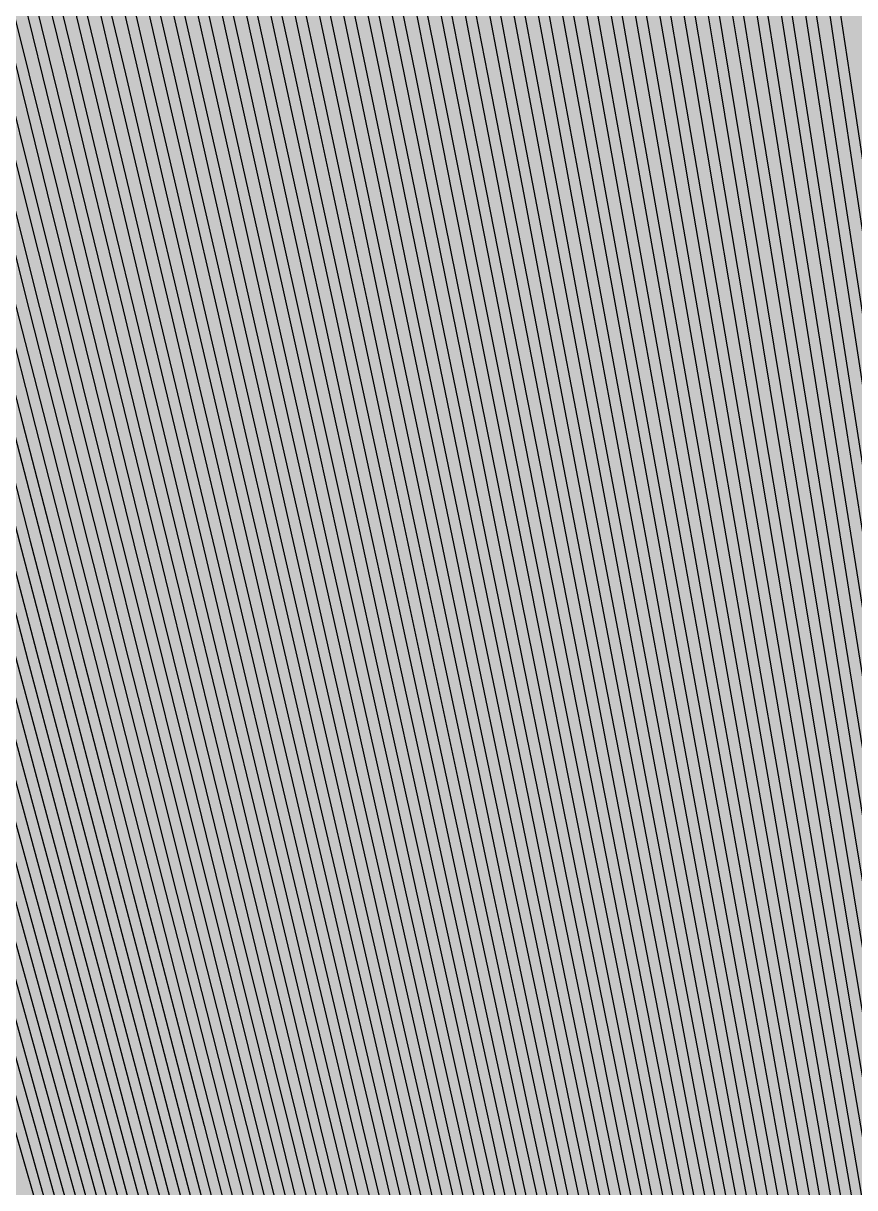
# Model space of a CAD drawing. Header units: metres. Extents: x -7231 to 10969, y -37556 to 1873.
# Drawn here: x 1462.2 to 1622.3, y -18678.7 to -18454.5 of the extents above; entities that cross this region are included whole.
import ezdxf

# ---------------------------------------------------------------- set-up
doc = ezdxf.new("R2010")
doc.units = ezdxf.units.M
for name, color, linetype in [('Metal1', 4, 'CONTINUOUS'), ('Metal2', 3, 'CONTINUOUS'), ('Polyimide', 7, 'CONTINUOUS')]:
    doc.layers.add(name, color=color, linetype=linetype)

msp = doc.modelspace()

# ---------------------------------------------------------------- hatches: boundary and pattern name
at = {"layer": 'Polyimide'}
msp.add_hatch(color=7, dxfattribs=at).paths.add_polyline_path([(4065.69, -468), (4066.67, -501.99), (4068.51, -535.99), (4071.41, -569.99), (4075.54, -603.99), (4081.04, -637.99), (4088.01, -671.99), (4096.52, -705.98), (4106.62, -739.98), (4118.33, -773.98), (4131.63, -807.98), (4146.49, -841.98), (4162.87, -875.98), (4180.68, -909.97), (4199.83, -943.97), (4220.22, -977.97), (4241.73, -1011.97), (4264.21, -1045.97), (4287.52, -1079.96), (4311.51, -1113.96), (4336.01, -1147.96), (4360.86, -1181.96), (4385.88, -1215.96), (4410.89, -1249.96), (4435.74, -1283.95), (4460.24, -1317.95), (4484.23, -1351.95), (4507.54, -1385.95), (4530.02, -1419.95), (4551.53, -1453.94), (4571.92, -1487.94), (4591.07, -1521.94), (4608.88, -1555.94), (4625.26, -1589.94), (4640.12, -1623.94), (4653.42, -1657.93), (4665.13, -1691.93), (4675.23, -1725.93), (4683.74, -1759.93), (4690.71, -1793.93), (4696.21, -1827.93), (4700.34, -1861.92), (4703.24, -1895.92), (4705.08, -1929.92), (4706.06, -1963.92), (4706.44, -1997.92), (4706.5, -2031.91), (4706.5, -4793.02), (4709.95, -4838.39), (4720.22, -4882.71), (4737.08, -4924.98), (4760.13, -4964.2), (4788.85, -4999.49), (4822.58, -5030.03), (4860.53, -5055.12), (4901.85, -5074.18), (4901.85, -5074.18), (4970.68, -5105.23), (5034.7, -5145.26), (5092.76, -5193.54), (5143.8, -5249.19), (5186.89, -5311.2), (5221.24, -5378.44), (5246.23, -5449.69), (5261.41, -5523.66), (5266.5, -5599), (5261.41, -5674.34), (5246.23, -5748.31), (5221.24, -5819.56), (5186.89, -5886.8), (5143.8, -5948.81), (5092.76, -6004.46), (5034.7, -6052.74), (4970.68, -6092.77), (4901.85, -6123.82), (4860.53, -6142.88), (4822.58, -6167.97), (4788.85, -6198.51), (4760.13, -6233.8), (4737.08, -6273.02), (4720.22, -6315.29), (4709.95, -6359.61), (4706.5, -6404.98), (4706.5, -9221.52), (4709.95, -9266.88), (4720.22, -9311.21), (4737.08, -9353.47), (4760.13, -9392.7), (4788.85, -9427.98), (4822.58, -9458.52), (4860.53, -9483.61), (4901.85, -9502.67), (4970.68, -9533.72), (5034.7, -9573.75), (5092.76, -9622.03), (5143.8, -9677.68), (5186.89, -9739.69), (5221.24, -9806.94), (5246.23, -9878.19), (5261.41, -9952.16), (5266.5, -10027.49), (5261.41, -10102.83), (5246.23, -10176.8), (5221.24, -10248.05), (5186.89, -10315.3), (5143.8, -10377.31), (5092.76, -10432.96), (5034.7, -10481.24), (4970.68, -10521.27), (4901.85, -10552.32), (4860.53, -10571.38), (4822.58, -10596.46), (4788.85, -10627), (4760.13, -10662.29), (4737.08, -10701.52), (4720.22, -10743.78), (4709.95, -10788.1), (4706.5, -10833.47), (4706.5, -13650.01), (4709.95, -13695.38), (4720.22, -13739.7), (4737.08, -13781.96), (4760.13, -13821.19), (4788.85, -13856.48), (4822.58, -13887.02), (4860.53, -13912.11), (4901.85, -13931.17), (4970.68, -13962.22), (5034.7, -14002.25), (5092.76, -14050.53), (5143.8, -14106.18), (5186.89, -14168.19), (5221.24, -14235.43), (5246.23, -14306.68), (5261.41, -14380.65), (5266.5, -14455.99), (5261.41, -14531.33), (5246.23, -14605.29), (5221.24, -14676.55), (5186.89, -14743.79), (5143.8, -14805.8), (5092.76, -14861.45), (5034.7, -14909.73), (4970.68, -14949.76), (4901.85, -14980.81), (4860.53, -14999.87), (4822.58, -15024.96), (4788.85, -15055.5), (4760.13, -15090.79), (4737.08, -15130.01), (4720.22, -15172.27), (4709.95, -15216.6), (4706.5, -15261.97), (4706.5, -15455.99), (4720.95, -15750.04), (4764.14, -16041.26), (4835.68, -16326.84), (4934.86, -16604.04), (5060.74, -16870.18), (5212.09, -17122.7), (5387.47, -17359.17), (5585.18, -17577.31), (5803.32, -17775.02), (6039.79, -17950.4), (6292.31, -18101.75), (6558.45, -18227.63), (6835.65, -18326.81), (7121.23, -18398.34), (7412.45, -18441.54), (7706.5, -18455.99), (9969.01, -18455.99), (10047.42, -18459.84), (10125.08, -18471.36), (10201.23, -18490.44), (10275.15, -18516.89), (10346.12, -18550.45), (10413.46, -18590.81), (10476.52, -18637.58), (10534.69, -18690.3), (10587.41, -18748.47), (10634.18, -18811.53), (10674.54, -18878.87), (10708.11, -18949.84), (10734.56, -19023.76), (10753.63, -19099.92), (10765.15, -19177.58), (10769.01, -19255.99), (10769.01, -20895.8), (10730.24, -20951.41), (10694.6, -21009.08), (10662.21, -21068.63), (10633.17, -21129.89), (10607.55, -21192.66), (10585.45, -21256.74), (10566.93, -21321.96), (10552.05, -21388.09), (10540.84, -21454.95), (10533.35, -21522.33), (10529.6, -21590.02), (10529.6, -21657.81), (10533.35, -21725.5), (10540.84, -21792.87), (10552.05, -21859.73), (10566.93, -21925.87), (10585.45, -21991.08), (10607.55, -22055.17), (10633.17, -22117.94), (10662.21, -22179.19), (10694.6, -22238.74), (10730.24, -22296.41), (10769.01, -22352.03), (10769.01, -32454.24), (10728.74, -32510.49), (10691.72, -32568.92), (10658.05, -32629.35), (10627.85, -32691.58), (10601.2, -32755.42), (10578.21, -32820.67), (10558.93, -32887.1), (10543.44, -32954.52), (10531.77, -33022.71), (10523.97, -33091.44), (10520.07, -33160.51), (10520.07, -33229.69), (10523.97, -33298.75), (10531.77, -33367.49), (10543.44, -33435.67), (10558.93, -33503.09), (10578.21, -33569.53), (10601.2, -33634.77), (10627.85, -33698.61), (10658.05, -33760.85), (10691.72, -33821.28), (10728.74, -33879.71), (10769.01, -33935.96), (10769.01, -36556), (10765.15, -36634.41), (10753.63, -36712.07), (10734.56, -36788.23), (10708.11, -36862.15), (10674.54, -36933.12), (10634.18, -37000.46), (10587.41, -37063.51), (10534.69, -37121.69), (10476.52, -37174.41), (10413.46, -37221.18), (10346.12, -37261.54), (10275.15, -37295.1), (10201.23, -37321.55), (10125.08, -37340.63), (10047.42, -37352.15), (9969.01, -37356), (-6231.01, -37356), (-6309.42, -37352.15), (-6387.08, -37340.63), (-6463.23, -37321.55), (-6537.15, -37295.1), (-6608.12, -37261.54), (-6675.46, -37221.18), (-6738.52, -37174.41), (-6796.69, -37121.69), (-6849.41, -37063.51), (-6896.18, -37000.46), (-6936.54, -36933.12), (-6970.11, -36862.15), (-6996.56, -36788.23), (-7015.63, -36712.07), (-7027.15, -36634.41), (-7031.01, -36556), (-7031.01, -33936), (-6990.74, -33879.75), (-6953.7, -33821.31), (-6920.03, -33760.88), (-6889.82, -33698.64), (-6863.18, -33634.8), (-6840.18, -33569.55), (-6820.9, -33503.11), (-6805.4, -33435.69), (-6793.74, -33367.49), (-6785.94, -33298.75), (-6782.03, -33229.68), (-6782.03, -33160.5), (-6785.94, -33091.43), (-6793.74, -33022.69), (-6805.4, -32954.5), (-6820.9, -32887.07), (-6840.18, -32820.63), (-6863.18, -32755.39), (-6889.82, -32691.54), (-6920.03, -32629.3), (-6953.7, -32568.87), (-6990.74, -32510.43), (-7031.01, -32454.18), (-7031.01, -22364.83), (-6990.74, -22308.58), (-6953.7, -22250.14), (-6920.03, -22189.71), (-6889.82, -22127.47), (-6863.18, -22063.62), (-6840.18, -21998.38), (-6820.9, -21931.94), (-6805.4, -21864.51), (-6793.74, -21796.32), (-6785.94, -21727.58), (-6782.03, -21658.51), (-6782.03, -21589.33), (-6785.94, -21520.26), (-6793.74, -21451.52), (-6805.4, -21383.32), (-6820.9, -21315.9), (-6840.18, -21249.46), (-6863.18, -21184.21), (-6889.82, -21120.37), (-6920.03, -21058.13), (-6953.7, -20997.7), (-6990.74, -20939.26), (-7031.01, -20883.01), (-7031.01, -19255.99), (-7027.15, -19177.58), (-7015.63, -19099.92), (-6996.56, -19023.76), (-6970.11, -18949.84), (-6936.54, -18878.87), (-6896.18, -18811.53), (-6849.41, -18748.47), (-6796.69, -18690.3), (-6738.52, -18637.58), (-6675.46, -18590.81), (-6608.12, -18550.45), (-6537.15, -18516.89), (-6463.23, -18490.44), (-6387.08, -18471.36), (-6309.42, -18459.84), (-6231.01, -18455.99), (-3968.5, -18455.99), (-3674.45, -18441.54), (-3383.23, -18398.34), (-3097.65, -18326.81), (-2820.45, -18227.63), (-2554.31, -18101.75), (-2301.79, -17950.4), (-2065.32, -17775.02), (-1847.18, -17577.31), (-1649.47, -17359.17), (-1474.09, -17122.7), (-1322.74, -16870.18), (-1196.86, -16604.04), (-1097.68, -16326.84), (-1026.14, -16041.26), (-982.95, -15750.04), (-968.5, -15455.99), (-968.5, -15261.97), (-971.95, -15216.6), (-982.22, -15172.27), (-999.08, -15130.01), (-1022.13, -15090.79), (-1050.85, -15055.5), (-1084.58, -15024.96), (-1122.53, -14999.87), (-1163.85, -14980.81), (-1232.68, -14949.76), (-1296.7, -14909.73), (-1354.76, -14861.45), (-1405.8, -14805.8), (-1448.89, -14743.79), (-1483.24, -14676.55), (-1508.23, -14605.29), (-1523.41, -14531.33), (-1528.5, -14455.99), (-1523.41, -14380.65), (-1508.23, -14306.68), (-1483.24, -14235.43), (-1448.89, -14168.19), (-1405.8, -14106.18), (-1354.76, -14050.53), (-1296.7, -14002.25), (-1232.68, -13962.22), (-1163.85, -13931.17), (-1122.53, -13912.11), (-1084.58, -13887.02), (-1050.85, -13856.48), (-1022.13, -13821.19), (-999.08, -13781.96), (-982.22, -13739.7), (-971.95, -13695.38), (-968.5, -13650.01), (-968.5, -12309.64), (-971.95, -12264.27), (-982.22, -12219.94), (-999.08, -12177.68), (-1022.13, -12138.46), (-1050.85, -12103.17), (-1084.58, -12072.63), (-1122.53, -12047.54), (-1163.85, -12028.48), (-1232.68, -11997.43), (-1296.7, -11957.4), (-1354.76, -11909.12), (-1405.8, -11853.47), (-1448.89, -11791.46), (-1483.24, -11724.22), (-1508.23, -11652.96), (-1523.41, -11579), (-1528.5, -11503.66), (-1523.41, -11428.32), (-1508.23, -11354.35), (-1483.24, -11283.1), (-1448.89, -11215.86), (-1405.8, -11153.85), (-1354.76, -11098.2), (-1296.7, -11049.92), (-1232.68, -11009.89), (-1163.85, -10978.84), (-1122.53, -10959.78), (-1084.58, -10934.69), (-1050.85, -10904.15), (-1022.13, -10868.86), (-999.08, -10829.63), (-982.22, -10787.37), (-971.95, -10743.05), (-968.5, -10697.68), (-968.5, -9357.31), (-971.95, -9311.94), (-982.22, -9267.62), (-999.08, -9225.35), (-1022.13, -9186.13), (-1050.85, -9150.84), (-1084.58, -9120.3), (-1122.53, -9095.21), (-1163.85, -9076.15), (-1163.85, -9076.15), (-1232.68, -9045.1), (-1296.7, -9005.07), (-1354.76, -8956.79), (-1405.8, -8901.14), (-1448.89, -8839.13), (-1483.24, -8771.89), (-1508.23, -8700.64), (-1523.41, -8626.67), (-1528.5, -8551.33), (-1523.41, -8475.99), (-1508.23, -8402.02), (-1483.24, -8330.77), (-1448.89, -8263.53), (-1405.8, -8201.52), (-1354.76, -8145.87), (-1296.7, -8097.59), (-1232.68, -8057.56), (-1163.85, -8026.51), (-1163.85, -8026.51), (-1122.53, -8007.45), (-1084.58, -7982.36), (-1050.85, -7951.82), (-1022.13, -7916.53), (-999.08, -7877.31), (-982.22, -7835.04), (-971.95, -7790.72), (-968.5, -7745.35), (-968.5, -6404.98), (-971.95, -6359.61), (-982.22, -6315.29), (-999.08, -6273.02), (-1022.13, -6233.8), (-1050.85, -6198.51), (-1084.58, -6167.97), (-1122.53, -6142.88), (-1163.85, -6123.82), (-1163.85, -6123.82), (-1232.68, -6092.77), (-1296.7, -6052.74), (-1354.76, -6004.46), (-1405.8, -5948.81), (-1448.89, -5886.8), (-1483.24, -5819.56), (-1508.23, -5748.31), (-1523.41, -5674.34), (-1528.5, -5599), (-1523.41, -5523.66), (-1508.23, -5449.69), (-1483.24, -5378.44), (-1448.89, -5311.2), (-1405.8, -5249.19), (-1354.76, -5193.54), (-1296.7, -5145.26), (-1232.68, -5105.23), (-1163.85, -5074.18), (-1163.85, -5074.18), (-1122.53, -5055.12), (-1084.58, -5030.03), (-1050.85, -4999.49), (-1022.13, -4964.2), (-999.08, -4924.98), (-982.22, -4882.71), (-971.95, -4838.39), (-968.5, -4793.02), (-968.5, -2031.91), (-968.44, -1997.92), (-968.06, -1963.92), (-967.05, -1929.92), (-965.18, -1895.92), (-962.22, -1861.92), (-958.01, -1827.93), (-952.41, -1793.93), (-945.31, -1759.93), (-936.64, -1725.93), (-926.35, -1691.93), (-914.43, -1657.93), (-900.88, -1623.94), (-885.74, -1589.94), (-869.05, -1555.94), (-850.91, -1521.94), (-831.4, -1487.94), (-810.63, -1453.94), (-788.72, -1419.95), (-765.82, -1385.95), (-742.07, -1351.95), (-717.63, -1317.95), (-692.67, -1283.95), (-667.36, -1249.96), (-641.88, -1215.96), (-616.39, -1181.96), (-591.08, -1147.96), (-566.12, -1113.96), (-541.68, -1079.96), (-517.93, -1045.97), (-495.03, -1011.97), (-473.12, -977.97), (-452.35, -943.97), (-432.84, -909.97), (-414.7, -875.98), (-398.01, -841.98), (-382.87, -807.98), (-369.32, -773.98), (-357.4, -739.98), (-347.11, -705.98), (-338.44, -671.99), (-331.34, -637.99), (-325.74, -603.99), (-321.53, -569.99), (-318.57, -535.99), (-316.7, -501.99), (-315.69, -468), (-315.31, -434), (-315.25, -400), (-315.25, 401), (-315.25, 451), (-315.25, 1644), (-270.25, 1644), (-270.03, 1637.13), (-269.35, 1630.29), (-268.23, 1623.52), (-266.67, 1616.82), (-264.68, 1610.25), (-262.26, 1603.82), (-259.42, 1597.56), (-256.18, 1591.5), (-252.55, 1585.67), (-248.55, 1580.08), (-244.19, 1574.77), (-239.5, 1569.75), (-234.48, 1565.06), (-229.17, 1560.7), (-223.58, 1556.7), (-217.75, 1553.07), (-211.69, 1549.83), (-205.43, 1546.99), (-199, 1544.57), (-192.43, 1542.58), (-185.73, 1541.02), (-178.96, 1539.9), (-172.12, 1539.22), (-165.25, 1539), (-158.38, 1539.22), (-151.54, 1539.9), (-144.77, 1541.02), (-138.07, 1542.58), (-131.5, 1544.57), (-125.07, 1546.99), (-118.81, 1549.83), (-112.75, 1553.07), (-106.92, 1556.7), (-101.33, 1560.7), (-96.02, 1565.06), (-91, 1569.75), (-86.31, 1574.77), (-81.95, 1580.08), (-77.95, 1585.67), (-74.32, 1591.5), (-71.08, 1597.56), (-68.24, 1603.82), (-65.82, 1610.25), (-63.83, 1616.82), (-62.27, 1623.52), (-61.15, 1630.29), (-60.47, 1637.13), (-60.25, 1644), (1853, 1644), (1853, 1573), (3815.25, 1573), (3815.46, 1579.54), (3816.11, 1586.05), (3817.17, 1592.51), (3818.66, 1598.88), (3820.56, 1605.14), (3822.86, 1611.27), (3825.56, 1617.23), (3828.65, 1623), (3832.1, 1628.56), (3835.91, 1633.88), (3840.07, 1638.93), (3844.54, 1643.71), (3849.32, 1648.18), (3854.37, 1652.34), (3859.69, 1656.15), (3865.25, 1659.6), (3871.02, 1662.69), (3876.98, 1665.39), (3883.11, 1667.69), (3889.37, 1669.59), (3895.74, 1671.08), (3902.2, 1672.14), (3908.71, 1672.79), (3915.25, 1673), (3921.79, 1672.79), (3928.3, 1672.14), (3934.76, 1671.08), (3941.13, 1669.59), (3947.39, 1667.69), (3953.52, 1665.39), (3959.48, 1662.69), (3965.25, 1659.6), (3970.81, 1656.15), (3976.13, 1652.34), (3981.18, 1648.18), (3985.96, 1643.71), (3990.43, 1638.93), (3994.59, 1633.88), (3998.4, 1628.56), (4001.85, 1623), (4004.94, 1617.23), (4007.64, 1611.27), (4009.94, 1605.14), (4011.84, 1598.88), (4013.33, 1592.51), (4014.39, 1586.05), (4015.04, 1579.54), (4015.25, 1573), (4065.25, 1573), (4065.25, 451), (4065.25, 401), (4065.25, -400), (4065.31, -434), (4065.69, -468)])

# ---------------------------------------------------------------- linework, layer by layer
at = {"layer": 'Metal1'}
for points in [[(1401.16, -18441.67), (1407.48, -18464.17), (1413.81, -18486.67), (1420.13, -18509.17), (1426.45, -18531.67), (1432.78, -18554.17), (1439.1, -18576.67), (1445.43, -18599.17), (1451.75, -18621.67), (1458.08, -18644.17), (1464.4, -18666.68), (1468.3, -18680.55), (1471.26, -18698.34), (1471.51, -18702.91), (1471.75, -18711.92), (1472.01, -18720.95), (1472.75, -19211.94), (1472.75, -33063.72)], [(1410.58, -18441.67), (1416.78, -18464.17), (1422.98, -18486.68), (1429.17, -18509.18), (1435.37, -18531.68), (1441.57, -18554.18), (1447.77, -18576.68), (1453.96, -18599.18), (1460.16, -18621.68), (1466.36, -18644.18), (1472.56, -18666.68), (1476.38, -18680.54), (1479.27, -18698.34), (1479.52, -18702.91), (1479.76, -18711.92), (1480.01, -18720.95), (1480.75, -19211.94), (1480.75, -33071.72)], [(1420, -18441.68), (1426.08, -18464.18), (1432.15, -18486.68), (1438.22, -18509.18), (1444.29, -18531.68), (1450.36, -18554.18), (1456.43, -18576.68), (1462.5, -18599.18), (1468.57, -18621.68), (1474.64, -18644.18), (1480.71, -18666.69), (1484.45, -18680.54), (1487.29, -18698.34), (1487.53, -18702.91), (1487.76, -18711.92), (1488.01, -18720.95), (1488.75, -19211.94), (1488.75, -33079.72)], [(1429.43, -18441.68), (1435.37, -18464.18), (1441.32, -18486.69), (1447.26, -18509.19), (1453.2, -18531.69), (1459.15, -18554.19), (1465.09, -18576.69), (1471.03, -18599.19), (1476.98, -18621.69), (1482.92, -18644.19), (1488.86, -18666.69), (1492.52, -18680.53), (1495.3, -18698.34), (1495.54, -18702.91), (1495.77, -18711.92), (1496.01, -18720.95), (1496.75, -19211.94), (1496.75, -33087.72)], [(1438.85, -18441.69), (1444.67, -18464.19), (1450.49, -18486.69), (1456.3, -18509.19), (1462.12, -18531.69), (1467.94, -18554.19), (1473.75, -18576.69), (1479.57, -18599.19), (1485.38, -18621.69), (1491.2, -18644.2), (1497.02, -18666.7), (1500.59, -18680.52), (1503.32, -18698.35), (1503.55, -18702.91), (1503.77, -18711.92), (1504.01, -18720.95), (1504.75, -19211.94), (1504.75, -33095.72)], [(1448.28, -18441.69), (1453.97, -18464.19), (1459.66, -18486.7), (1465.35, -18509.2), (1471.04, -18531.7), (1476.72, -18554.2), (1482.41, -18576.7), (1488.1, -18599.2), (1493.79, -18621.7), (1499.48, -18644.2), (1505.17, -18666.7), (1508.66, -18680.51), (1511.33, -18698.35), (1511.56, -18702.91), (1511.78, -18711.92), (1512.01, -18720.95), (1512.75, -19211.94), (1512.75, -33103.72)], [(1457.7, -18441.7), (1463.27, -18464.2), (1468.83, -18486.7), (1474.39, -18509.2), (1479.95, -18531.7), (1485.51, -18554.2), (1491.08, -18576.7), (1496.64, -18599.2), (1502.2, -18621.7), (1507.76, -18644.21), (1513.32, -18666.71), (1516.73, -18680.51), (1519.35, -18698.35), (1519.57, -18702.91), (1519.78, -18711.92), (1520.01, -18720.95), (1520.75, -19211.94), (1520.75, -33111.72)], [(1467.13, -18441.7), (1472.56, -18464.21), (1478, -18486.71), (1483.43, -18509.21), (1488.87, -18531.71), (1494.3, -18554.21), (1499.74, -18576.71), (1505.17, -18599.21), (1510.61, -18621.71), (1516.04, -18644.21), (1521.48, -18666.71), (1524.81, -18680.5), (1527.36, -18698.35), (1527.58, -18702.91), (1527.79, -18711.92), (1528.01, -18720.95), (1528.75, -19211.95), (1528.75, -33119.72)], [(1476.55, -18441.71), (1481.86, -18464.21), (1487.17, -18486.71), (1492.48, -18509.21), (1497.78, -18531.71), (1503.09, -18554.21), (1508.4, -18576.71), (1513.71, -18599.21), (1519.01, -18621.72), (1524.32, -18644.22), (1529.63, -18666.72), (1532.88, -18680.49), (1535.38, -18698.35), (1535.59, -18702.91), (1535.79, -18711.92), (1536.01, -18720.95), (1536.75, -19211.95), (1536.75, -33127.72)], [(1485.98, -18441.71), (1491.16, -18464.22), (1496.34, -18486.72), (1501.52, -18509.22), (1506.7, -18531.72), (1511.88, -18554.22), (1517.06, -18576.72), (1522.24, -18599.22), (1527.42, -18621.72), (1532.6, -18644.22), (1537.78, -18666.72), (1540.95, -18680.49), (1543.39, -18698.36), (1543.6, -18702.91), (1543.8, -18711.92), (1544.01, -18720.95), (1544.75, -19211.95), (1544.75, -33135.72)], [(1495.4, -18441.72), (1500.45, -18464.22), (1505.51, -18486.72), (1510.56, -18509.22), (1515.62, -18531.72), (1520.67, -18554.22), (1525.72, -18576.72), (1530.78, -18599.22), (1535.83, -18621.73), (1540.88, -18644.23), (1545.94, -18666.73), (1549.03, -18680.48), (1551.41, -18698.36), (1551.61, -18702.91), (1551.8, -18711.93), (1552.01, -18720.95), (1552.75, -19211.95), (1552.75, -33143.72)], [(1504.83, -18441.73), (1509.75, -18464.23), (1514.68, -18486.73), (1519.6, -18509.23), (1524.53, -18531.73), (1529.46, -18554.23), (1534.38, -18576.73), (1539.31, -18599.23), (1544.24, -18621.73), (1549.16, -18644.23), (1554.09, -18666.73), (1557.1, -18680.48), (1559.42, -18698.36), (1559.62, -18702.92), (1559.81, -18711.93), (1560.01, -18720.95), (1560.75, -19211.95), (1560.75, -33151.72)], [(1514.25, -18441.73), (1519.05, -18464.23), (1523.85, -18486.73), (1528.65, -18509.23), (1533.45, -18531.73), (1538.25, -18554.23), (1543.05, -18576.73), (1547.84, -18599.24), (1552.64, -18621.74), (1557.44, -18644.24), (1562.24, -18666.74), (1565.17, -18680.47), (1567.44, -18698.36), (1567.62, -18702.92), (1567.81, -18711.93), (1568.01, -18720.95), (1568.75, -19211.95), (1568.75, -33159.72)], [(1523.67, -18441.74), (1528.35, -18464.24), (1533.02, -18486.74), (1537.69, -18509.24), (1542.36, -18531.74), (1547.03, -18554.24), (1551.71, -18576.74), (1556.38, -18599.24), (1561.05, -18621.74), (1565.72, -18644.24), (1570.4, -18666.74), (1573.24, -18680.46), (1575.45, -18698.37), (1575.63, -18702.92), (1575.82, -18711.93), (1576.01, -18720.94), (1576.75, -19211.95), (1576.75, -33167.72)], [(1533.1, -18441.74), (1537.64, -18464.24), (1542.19, -18486.74), (1546.73, -18509.24), (1551.28, -18531.74), (1555.82, -18554.24), (1560.37, -18576.75), (1564.91, -18599.25), (1569.46, -18621.75), (1574, -18644.25), (1578.55, -18666.75), (1581.32, -18680.46), (1583.47, -18698.37), (1583.64, -18702.92), (1583.82, -18711.93), (1584.01, -18720.94), (1584.75, -19211.95), (1584.75, -33175.72)], [(1542.52, -18441.75), (1546.94, -18464.25), (1551.36, -18486.75), (1555.78, -18509.25), (1560.19, -18531.75), (1564.61, -18554.25), (1569.03, -18576.75), (1573.45, -18599.25), (1577.87, -18621.75), (1582.28, -18644.25), (1586.7, -18666.75), (1589.39, -18680.45), (1591.48, -18698.37), (1591.65, -18702.92), (1591.83, -18711.93), (1592.01, -18720.94), (1592.75, -19211.95), (1592.75, -33183.72)], [(1551.95, -18441.75), (1556.24, -18464.25), (1560.53, -18486.75), (1564.82, -18509.25), (1569.11, -18531.75), (1573.4, -18554.26), (1577.69, -18576.76), (1581.98, -18599.26), (1586.27, -18621.76), (1590.56, -18644.26), (1594.85, -18666.76), (1597.47, -18680.45), (1599.5, -18698.37), (1599.66, -18702.92), (1599.83, -18711.93), (1600.01, -18720.94), (1600.75, -19211.95), (1600.75, -33191.72)], [(1561.37, -18441.76), (1565.54, -18464.26), (1569.7, -18486.76), (1573.86, -18509.26), (1578.03, -18531.76), (1582.19, -18554.26), (1586.35, -18576.76), (1590.52, -18599.26), (1594.68, -18621.76), (1598.84, -18644.26), (1603.01, -18666.76), (1605.54, -18680.45), (1607.51, -18698.37), (1607.67, -18702.92), (1607.84, -18711.93), (1608.01, -18720.94), (1608.75, -19211.95), (1608.75, -33199.72)], [(1570.8, -18441.76), (1574.83, -18464.26), (1578.87, -18486.76), (1582.91, -18509.26), (1586.94, -18531.77), (1590.98, -18554.27), (1595.01, -18576.77), (1599.05, -18599.27), (1603.09, -18621.77), (1607.12, -18644.27), (1611.16, -18666.77), (1613.61, -18680.44), (1615.53, -18698.38), (1615.68, -18702.92), (1615.84, -18711.93), (1616.01, -18720.94), (1616.75, -19211.95), (1616.75, -35951.72)], [(1580.22, -18441.77), (1584.13, -18464.27), (1588.04, -18486.77), (1591.95, -18509.27), (1595.86, -18531.77), (1599.77, -18554.27), (1603.68, -18576.77), (1607.59, -18599.27), (1611.49, -18621.77), (1615.4, -18644.27), (1619.31, -18666.77), (1621.69, -18680.44), (1623.54, -18698.38), (1623.69, -18702.92), (1623.85, -18711.93), (1624.01, -18720.94), (1624.75, -19211.95), (1624.75, -35959.72)], [(1589.64, -18441.77), (1593.43, -18464.27), (1597.21, -18486.77), (1600.99, -18509.28), (1604.77, -18531.78), (1608.56, -18554.28), (1612.34, -18576.78), (1616.12, -18599.28), (1619.9, -18621.78), (1623.68, -18644.28), (1627.47, -18666.78), (1629.76, -18680.43), (1631.56, -18698.38), (1631.7, -18702.92), (1631.85, -18711.93), (1632.01, -18720.94), (1632.75, -19211.95), (1632.75, -35967.72)], [(1599.07, -18441.78), (1602.72, -18464.28), (1606.38, -18486.78), (1610.03, -18509.28), (1613.69, -18531.78), (1617.34, -18554.28), (1621, -18576.78), (1624.65, -18599.28), (1628.31, -18621.78), (1631.96, -18644.28), (1635.62, -18666.79), (1637.84, -18680.43), (1639.57, -18698.38), (1639.71, -18702.92), (1639.86, -18711.93), (1640.01, -18720.94), (1640.75, -19211.95), (1640.75, -35975.72)], [(1608.49, -18441.78), (1612.02, -18464.28), (1615.55, -18486.79), (1619.08, -18509.29), (1622.6, -18531.79), (1626.13, -18554.29), (1629.66, -18576.79), (1633.19, -18599.29), (1636.72, -18621.79), (1640.24, -18644.29), (1643.77, -18666.79), (1645.91, -18680.43), (1647.59, -18698.39), (1647.72, -18702.92), (1647.86, -18711.93), (1648.01, -18720.94), (1648.75, -19211.95), (1648.75, -35983.72)], [(1617.92, -18441.79), (1621.32, -18464.29), (1624.72, -18486.79), (1628.12, -18509.29), (1631.52, -18531.79), (1634.92, -18554.29), (1638.32, -18576.79), (1641.72, -18599.29), (1645.12, -18621.8), (1648.52, -18644.3), (1651.92, -18666.8), (1653.98, -18680.42), (1655.6, -18698.39), (1655.73, -18702.92), (1655.87, -18711.93), (1656.01, -18720.94), (1656.75, -19211.95), (1656.75, -35991.72)], [(1469.25, -33062.27), (1469.25, -19211.94), (1469.99, -18720.98), (1469.75, -18711.97), (1469.51, -18702.99), (1469.26, -18698.56), (1466.35, -18680.99), (1462.48, -18667.22), (1456.15, -18644.72), (1449.83, -18622.22), (1443.5, -18599.71), (1437.18, -18577.21), (1430.85, -18554.71), (1424.53, -18532.21), (1418.2, -18509.71), (1411.88, -18487.21), (1405.56, -18464.71), (1399.23, -18442.21)], [(1477.25, -33070.27), (1477.25, -19211.94), (1477.99, -18720.97), (1477.76, -18711.97), (1477.52, -18702.99), (1477.28, -18698.55), (1474.42, -18680.97), (1470.63, -18667.21), (1464.43, -18644.71), (1458.23, -18622.21), (1452.04, -18599.71), (1445.84, -18577.21), (1439.64, -18554.71), (1433.44, -18532.21), (1427.25, -18509.71), (1421.05, -18487.21), (1414.85, -18464.71), (1408.65, -18442.2)], [(1485.25, -33078.27), (1485.25, -19211.94), (1485.99, -18720.97), (1485.76, -18711.97), (1485.53, -18702.99), (1485.29, -18698.55), (1482.49, -18680.95), (1478.78, -18667.21), (1472.71, -18644.71), (1466.64, -18622.21), (1460.57, -18599.7), (1454.5, -18577.2), (1448.43, -18554.7), (1442.36, -18532.2), (1436.29, -18509.7), (1430.22, -18487.2), (1424.14, -18464.7), (1418.07, -18442.2)], [(1493.25, -33086.27), (1493.25, -19211.94), (1493.99, -18720.97), (1493.77, -18711.97), (1493.54, -18702.99), (1493.31, -18698.55), (1490.56, -18680.94), (1486.93, -18667.2), (1480.99, -18644.7), (1475.04, -18622.2), (1469.1, -18599.7), (1463.16, -18577.2), (1457.21, -18554.7), (1451.27, -18532.2), (1445.33, -18509.7), (1439.38, -18487.2), (1433.44, -18464.7), (1427.5, -18442.19)], [(1501.25, -33094.27), (1501.25, -19211.94), (1501.99, -18720.97), (1501.77, -18711.97), (1501.55, -18702.98), (1501.32, -18698.55), (1498.63, -18680.92), (1495.08, -18667.2), (1489.26, -18644.7), (1483.45, -18622.19), (1477.63, -18599.69), (1471.82, -18577.19), (1466, -18554.69), (1460.18, -18532.19), (1454.37, -18509.69), (1448.55, -18487.19), (1442.73, -18464.69), (1436.92, -18442.19)], [(1509.25, -33102.27), (1509.25, -19211.94), (1509.99, -18720.97), (1509.78, -18711.97), (1509.56, -18702.98), (1509.34, -18698.55), (1506.7, -18680.91), (1503.23, -18667.19), (1497.54, -18644.69), (1491.85, -18622.19), (1486.16, -18599.69), (1480.47, -18577.19), (1474.79, -18554.69), (1469.1, -18532.19), (1463.41, -18509.69), (1457.72, -18487.19), (1452.03, -18464.69), (1446.34, -18442.18)], [(1517.25, -33110.27), (1517.25, -19211.94), (1517.99, -18720.97), (1517.78, -18711.97), (1517.57, -18702.98), (1517.35, -18698.54), (1514.77, -18680.89), (1511.38, -18667.19), (1505.82, -18644.69), (1500.26, -18622.18), (1494.7, -18599.68), (1489.13, -18577.18), (1483.57, -18554.68), (1478.01, -18532.18), (1472.45, -18509.68), (1466.89, -18487.18), (1461.32, -18464.68), (1455.76, -18442.18)], [(1525.25, -33118.27), (1525.25, -19211.95), (1525.99, -18720.97), (1525.79, -18711.97), (1525.58, -18702.98), (1525.37, -18698.54), (1522.84, -18680.88), (1519.53, -18667.18), (1514.1, -18644.68), (1508.66, -18622.18), (1503.23, -18599.68), (1497.79, -18577.18), (1492.36, -18554.68), (1486.92, -18532.18), (1481.49, -18509.68), (1476.05, -18487.18), (1470.62, -18464.67), (1465.18, -18442.17)], [(1533.25, -33126.27), (1533.25, -19211.95), (1533.99, -18720.97), (1533.79, -18711.97), (1533.59, -18702.98), (1533.38, -18698.54), (1530.91, -18680.86), (1527.68, -18667.18), (1522.38, -18644.67), (1517.07, -18622.17), (1511.76, -18599.67), (1506.45, -18577.17), (1501.14, -18554.67), (1495.84, -18532.17), (1490.53, -18509.67), (1485.22, -18487.17), (1479.91, -18464.67), (1474.61, -18442.17)], [(1541.25, -33134.27), (1541.25, -19211.95), (1541.99, -18720.97), (1541.8, -18711.97), (1541.6, -18702.98), (1541.4, -18698.54), (1538.98, -18680.85), (1535.83, -18667.17), (1530.65, -18644.67), (1525.47, -18622.17), (1520.29, -18599.67), (1515.11, -18577.17), (1509.93, -18554.67), (1504.75, -18532.17), (1499.57, -18509.67), (1494.39, -18487.16), (1489.21, -18464.66), (1484.03, -18442.16)], [(1549.25, -33142.27), (1549.25, -19211.95), (1549.99, -18720.97), (1549.8, -18711.97), (1549.61, -18702.98), (1549.41, -18698.54), (1547.05, -18680.83), (1543.98, -18667.17), (1538.93, -18644.66), (1533.88, -18622.16), (1528.82, -18599.66), (1523.77, -18577.16), (1518.72, -18554.66), (1513.66, -18532.16), (1508.61, -18509.66), (1503.56, -18487.16), (1498.5, -18464.66), (1493.45, -18442.16)], [(1557.25, -33150.27), (1557.25, -19211.95), (1557.99, -18720.97), (1557.81, -18711.97), (1557.62, -18702.98), (1557.43, -18698.53), (1555.13, -18680.82), (1552.14, -18667.16), (1547.21, -18644.66), (1542.28, -18622.16), (1537.36, -18599.66), (1532.43, -18577.16), (1527.5, -18554.66), (1522.58, -18532.16), (1517.65, -18509.66), (1512.72, -18487.15), (1507.8, -18464.65), (1502.87, -18442.15)], [(1565.25, -33158.27), (1565.25, -19211.95), (1565.99, -18720.97), (1565.81, -18711.97), (1565.63, -18702.98), (1565.44, -18698.53), (1563.2, -18680.8), (1560.29, -18667.15), (1555.49, -18644.65), (1550.69, -18622.15), (1545.89, -18599.65), (1541.09, -18577.15), (1536.29, -18554.65), (1531.49, -18532.15), (1526.69, -18509.65), (1521.89, -18487.15), (1517.09, -18464.65), (1512.29, -18442.15)], [(1573.25, -33166.27), (1573.25, -19211.95), (1573.99, -18720.97), (1573.82, -18711.97), (1573.64, -18702.98), (1573.46, -18698.53), (1571.27, -18680.79), (1568.44, -18667.15), (1563.77, -18644.65), (1559.09, -18622.15), (1554.42, -18599.65), (1549.75, -18577.15), (1545.08, -18554.65), (1540.4, -18532.15), (1535.73, -18509.64), (1531.06, -18487.14), (1526.39, -18464.64), (1521.72, -18442.14)], [(1581.25, -33174.27), (1581.25, -19211.95), (1581.99, -18720.96), (1581.82, -18711.97), (1581.65, -18702.98), (1581.47, -18698.53), (1579.34, -18680.78), (1576.59, -18667.14), (1572.04, -18644.64), (1567.5, -18622.14), (1562.95, -18599.64), (1558.41, -18577.14), (1553.86, -18554.64), (1549.32, -18532.14), (1544.77, -18509.64), (1540.23, -18487.14), (1535.68, -18464.64), (1531.14, -18442.14)], [(1589.25, -33182.27), (1589.25, -19211.95), (1589.99, -18720.96), (1589.83, -18711.97), (1589.66, -18702.98), (1589.48, -18698.52), (1587.41, -18680.76), (1584.74, -18667.14), (1580.32, -18644.64), (1575.9, -18622.14), (1571.49, -18599.64), (1567.07, -18577.14), (1562.65, -18554.64), (1558.23, -18532.13), (1553.81, -18509.63), (1549.4, -18487.13), (1544.98, -18464.63), (1540.56, -18442.13)], [(1597.25, -33190.27), (1597.25, -19211.95), (1597.99, -18720.96), (1597.83, -18711.97), (1597.67, -18702.97), (1597.5, -18698.52), (1595.49, -18680.75), (1592.89, -18667.13), (1588.6, -18644.63), (1584.31, -18622.13), (1580.02, -18599.63), (1575.73, -18577.13), (1571.44, -18554.63), (1567.15, -18532.13), (1562.85, -18509.63), (1558.56, -18487.13), (1554.27, -18464.63), (1549.98, -18442.13)], [(1605.25, -33198.27), (1605.25, -19211.95), (1605.99, -18720.96), (1605.84, -18711.97), (1605.68, -18702.97), (1605.51, -18698.52), (1603.56, -18680.74), (1601.04, -18667.13), (1596.88, -18644.63), (1592.71, -18622.13), (1588.55, -18599.63), (1584.39, -18577.13), (1580.22, -18554.62), (1576.06, -18532.12), (1571.9, -18509.62), (1567.73, -18487.12), (1563.57, -18464.62), (1559.41, -18442.12)], [(1613.25, -35950.27), (1613.25, -19211.95), (1613.99, -18720.96), (1613.84, -18711.96), (1613.69, -18702.97), (1613.53, -18698.52), (1611.63, -18680.72), (1609.19, -18667.12), (1605.16, -18644.62), (1601.12, -18622.12), (1597.08, -18599.62), (1593.05, -18577.12), (1589.01, -18554.62), (1584.97, -18532.12), (1580.94, -18509.62), (1576.9, -18487.12), (1572.86, -18464.62), (1568.83, -18442.12)], [(1621.25, -35958.27), (1621.25, -19211.95), (1621.99, -18720.96), (1621.85, -18711.96), (1621.7, -18702.97), (1621.54, -18698.52), (1619.7, -18680.71), (1617.34, -18667.12), (1613.43, -18644.62), (1609.52, -18622.12), (1605.61, -18599.62), (1601.71, -18577.11), (1597.8, -18554.61), (1593.89, -18532.11), (1589.98, -18509.61), (1586.07, -18487.11), (1582.16, -18464.61), (1578.25, -18442.11)], [(1629.25, -35966.27), (1629.25, -19211.95), (1629.99, -18720.96), (1629.85, -18711.96), (1629.71, -18702.97), (1629.56, -18698.51), (1627.78, -18680.7), (1625.49, -18667.11), (1621.71, -18644.61), (1617.93, -18622.11), (1614.15, -18599.61), (1610.36, -18577.11), (1606.58, -18554.61), (1602.8, -18532.11), (1599.02, -18509.61), (1595.24, -18487.11), (1591.45, -18464.61), (1587.67, -18442.1)], [(1637.25, -35974.27), (1637.25, -19211.95), (1637.99, -18720.96), (1637.86, -18711.96), (1637.71, -18702.97), (1637.57, -18698.51), (1635.85, -18680.69), (1633.64, -18667.11), (1629.99, -18644.61), (1626.33, -18622.1), (1622.68, -18599.6), (1619.02, -18577.1), (1615.37, -18554.6), (1611.71, -18532.1), (1608.06, -18509.6), (1604.4, -18487.1), (1600.75, -18464.6), (1597.09, -18442.1)], [(1645.25, -35982.27), (1645.25, -19211.95), (1645.99, -18720.96), (1645.86, -18711.96), (1645.72, -18702.97), (1645.59, -18698.51), (1643.92, -18680.67), (1641.8, -18667.1), (1638.27, -18644.6), (1634.74, -18622.1), (1631.21, -18599.6), (1627.68, -18577.1), (1624.16, -18554.6), (1620.63, -18532.1), (1617.1, -18509.6), (1613.57, -18487.1), (1610.04, -18464.59), (1606.52, -18442.09)], [(1653.25, -35990.27), (1653.25, -19211.95), (1653.99, -18720.96), (1653.87, -18711.96), (1653.73, -18702.97), (1653.6, -18698.51), (1652, -18680.66), (1649.95, -18667.1), (1646.55, -18644.59), (1643.15, -18622.09), (1639.74, -18599.59), (1636.34, -18577.09), (1632.94, -18554.59), (1629.54, -18532.09), (1626.14, -18509.59), (1622.74, -18487.09), (1619.34, -18464.59), (1615.94, -18442.09)]]:
    msp.add_lwpolyline(points, dxfattribs=at)
at = {"layer": 'Metal2'}
for points in [[(1396.44, -18441.67), (1402.83, -18464.17), (1409.22, -18486.67), (1415.61, -18509.17), (1422, -18531.67), (1428.39, -18554.17), (1434.77, -18576.67), (1441.16, -18599.17), (1447.55, -18621.67), (1453.94, -18644.17), (1460.33, -18666.67), (1464.27, -18680.56), (1467.25, -18698.34), (1467.5, -18702.91), (1467.75, -18711.92), (1468.01, -18720.95), (1468.75, -19211.94), (1468.75, -33059.72)], [(1405.87, -18441.67), (1412.13, -18464.17), (1418.39, -18486.67), (1424.65, -18509.17), (1430.91, -18531.67), (1437.17, -18554.17), (1443.44, -18576.68), (1449.7, -18599.18), (1455.96, -18621.68), (1462.22, -18644.18), (1468.48, -18666.68), (1472.34, -18680.55), (1475.26, -18698.34), (1475.51, -18702.91), (1475.76, -18711.92), (1476.01, -18720.95), (1476.75, -19211.94), (1476.75, -33067.72)], [(1415.29, -18441.68), (1421.43, -18464.18), (1427.56, -18486.68), (1433.69, -18509.18), (1439.83, -18531.68), (1445.96, -18554.18), (1452.1, -18576.68), (1458.23, -18599.18), (1464.37, -18621.68), (1470.5, -18644.18), (1476.63, -18666.68), (1480.41, -18680.54), (1483.28, -18698.34), (1483.52, -18702.91), (1483.76, -18711.92), (1484.01, -18720.95), (1484.75, -19211.94), (1484.75, -33075.72)], [(1424.72, -18441.68), (1430.72, -18464.18), (1436.73, -18486.68), (1442.74, -18509.18), (1448.75, -18531.68), (1454.75, -18554.18), (1460.76, -18576.69), (1466.77, -18599.19), (1472.77, -18621.69), (1478.78, -18644.19), (1484.79, -18666.69), (1488.48, -18680.53), (1491.29, -18698.34), (1491.53, -18702.91), (1491.77, -18711.92), (1492.01, -18720.95), (1492.75, -19211.94), (1492.75, -33083.72)], [(1434.14, -18441.69), (1440.02, -18464.19), (1445.9, -18486.69), (1451.78, -18509.19), (1457.66, -18531.69), (1463.54, -18554.19), (1469.42, -18576.69), (1475.3, -18599.19), (1481.18, -18621.69), (1487.06, -18644.19), (1492.94, -18666.69), (1496.55, -18680.52), (1499.31, -18698.34), (1499.54, -18702.91), (1499.77, -18711.92), (1500.01, -18720.95), (1500.75, -19211.94), (1500.75, -33091.72)], [(1443.57, -18441.69), (1449.32, -18464.19), (1455.07, -18486.69), (1460.82, -18509.19), (1466.58, -18531.69), (1472.33, -18554.19), (1478.08, -18576.7), (1483.84, -18599.2), (1489.59, -18621.7), (1495.34, -18644.2), (1501.09, -18666.7), (1504.63, -18680.52), (1507.32, -18698.35), (1507.55, -18702.91), (1507.78, -18711.92), (1508.01, -18720.95), (1508.75, -19211.94), (1508.75, -33099.72)], [(1452.99, -18441.7), (1458.62, -18464.2), (1464.24, -18486.7), (1469.87, -18509.2), (1475.49, -18531.7), (1481.12, -18554.2), (1486.74, -18576.7), (1492.37, -18599.2), (1498, -18621.7), (1503.62, -18644.2), (1509.25, -18666.7), (1512.7, -18680.51), (1515.34, -18698.35), (1515.56, -18702.91), (1515.78, -18711.92), (1516.01, -18720.95), (1516.75, -19211.94), (1516.75, -33107.72)], [(1462.42, -18441.7), (1467.91, -18464.2), (1473.41, -18486.7), (1478.91, -18509.2), (1484.41, -18531.7), (1489.91, -18554.21), (1495.41, -18576.71), (1500.9, -18599.21), (1506.4, -18621.71), (1511.9, -18644.21), (1517.4, -18666.71), (1520.77, -18680.5), (1523.35, -18698.35), (1523.57, -18702.91), (1523.79, -18711.92), (1524.01, -18720.95), (1524.75, -19211.94), (1524.75, -33115.72)], [(1471.84, -18441.71), (1477.21, -18464.21), (1482.58, -18486.71), (1487.95, -18509.21), (1493.33, -18531.71), (1498.7, -18554.21), (1504.07, -18576.71), (1509.44, -18599.21), (1514.81, -18621.71), (1520.18, -18644.21), (1525.55, -18666.71), (1528.84, -18680.5), (1531.37, -18698.35), (1531.58, -18702.91), (1531.79, -18711.92), (1532.01, -18720.95), (1532.75, -19211.95), (1532.75, -33123.72)], [(1481.26, -18441.71), (1486.51, -18464.21), (1491.75, -18486.71), (1497, -18509.21), (1502.24, -18531.71), (1507.49, -18554.22), (1512.73, -18576.72), (1517.97, -18599.22), (1523.22, -18621.72), (1528.46, -18644.22), (1533.71, -18666.72), (1536.92, -18680.49), (1539.38, -18698.36), (1539.59, -18702.91), (1539.79, -18711.92), (1540.01, -18720.95), (1540.75, -19211.95), (1540.75, -33131.72)], [(1490.69, -18441.72), (1495.81, -18464.22), (1500.92, -18486.72), (1506.04, -18509.22), (1511.16, -18531.72), (1516.27, -18554.22), (1521.39, -18576.72), (1526.51, -18599.22), (1531.63, -18621.72), (1536.74, -18644.22), (1541.86, -18666.72), (1544.99, -18680.48), (1547.4, -18698.36), (1547.6, -18702.91), (1547.8, -18711.93), (1548.01, -18720.95), (1548.75, -19211.95), (1548.75, -33139.72)], [(1500.11, -18441.72), (1505.1, -18464.22), (1510.09, -18486.72), (1515.08, -18509.22), (1520.07, -18531.73), (1525.06, -18554.23), (1530.05, -18576.73), (1535.04, -18599.23), (1540.03, -18621.73), (1545.02, -18644.23), (1550.01, -18666.73), (1553.06, -18680.48), (1555.41, -18698.36), (1555.61, -18702.91), (1555.8, -18711.93), (1556.01, -18720.95), (1556.75, -19211.95), (1556.75, -33147.72)], [(1509.54, -18441.73), (1514.4, -18464.23), (1519.26, -18486.73), (1524.13, -18509.23), (1528.99, -18531.73), (1533.85, -18554.23), (1538.71, -18576.73), (1543.58, -18599.23), (1548.44, -18621.73), (1553.3, -18644.23), (1558.17, -18666.73), (1561.13, -18680.47), (1563.43, -18698.36), (1563.62, -18702.92), (1563.81, -18711.93), (1564.01, -18720.95), (1564.75, -19211.95), (1564.75, -33155.72)], [(1518.96, -18441.73), (1523.7, -18464.23), (1528.43, -18486.73), (1533.17, -18509.24), (1537.9, -18531.74), (1542.64, -18554.24), (1547.38, -18576.74), (1552.11, -18599.24), (1556.85, -18621.74), (1561.58, -18644.24), (1566.32, -18666.74), (1569.21, -18680.47), (1571.44, -18698.36), (1571.63, -18702.92), (1571.81, -18711.93), (1572.01, -18720.94), (1572.75, -19211.95), (1572.75, -33163.72)], [(1528.39, -18441.74), (1533, -18464.24), (1537.6, -18486.74), (1542.21, -18509.24), (1546.82, -18531.74), (1551.43, -18554.24), (1556.04, -18576.74), (1560.65, -18599.24), (1565.25, -18621.74), (1569.86, -18644.24), (1574.47, -18666.75), (1577.28, -18680.46), (1579.46, -18698.37), (1579.64, -18702.92), (1579.82, -18711.93), (1580.01, -18720.94), (1580.75, -19211.95), (1580.75, -33171.72)], [(1537.81, -18441.74), (1542.29, -18464.24), (1546.77, -18486.75), (1551.26, -18509.25), (1555.74, -18531.75), (1560.22, -18554.25), (1564.7, -18576.75), (1569.18, -18599.25), (1573.66, -18621.75), (1578.14, -18644.25), (1582.62, -18666.75), (1585.35, -18680.46), (1587.47, -18698.37), (1587.65, -18702.92), (1587.82, -18711.93), (1588.01, -18720.94), (1588.75, -19211.95), (1588.75, -33179.72)], [(1547.24, -18441.75), (1551.59, -18464.25), (1555.94, -18486.75), (1560.3, -18509.25), (1564.65, -18531.75), (1569.01, -18554.25), (1573.36, -18576.75), (1577.72, -18599.25), (1582.07, -18621.75), (1586.42, -18644.26), (1590.78, -18666.76), (1593.43, -18680.45), (1595.49, -18698.37), (1595.66, -18702.92), (1595.83, -18711.93), (1596.01, -18720.94), (1596.75, -19211.95), (1596.75, -33187.72)], [(1556.66, -18441.75), (1560.89, -18464.26), (1565.11, -18486.76), (1569.34, -18509.26), (1573.57, -18531.76), (1577.8, -18554.26), (1582.02, -18576.76), (1586.25, -18599.26), (1590.48, -18621.76), (1594.7, -18644.26), (1598.93, -18666.76), (1601.5, -18680.45), (1603.5, -18698.37), (1603.67, -18702.92), (1603.83, -18711.93), (1604.01, -18720.94), (1604.75, -19211.95), (1604.75, -33195.72)], [(1566.08, -18441.76), (1570.18, -18464.26), (1574.28, -18486.76), (1578.38, -18509.26), (1582.48, -18531.76), (1586.58, -18554.26), (1590.68, -18576.76), (1594.78, -18599.26), (1598.88, -18621.77), (1602.98, -18644.27), (1607.08, -18666.77), (1609.58, -18680.44), (1611.52, -18698.38), (1611.68, -18702.92), (1611.84, -18711.93), (1612.01, -18720.94), (1612.75, -19211.95), (1612.75, -33203.72)], [(1575.51, -18441.77), (1579.48, -18464.27), (1583.45, -18486.77), (1587.43, -18509.27), (1591.4, -18531.77), (1595.37, -18554.27), (1599.35, -18576.77), (1603.32, -18599.27), (1607.29, -18621.77), (1611.26, -18644.27), (1615.24, -18666.77), (1617.65, -18680.44), (1619.53, -18698.38), (1619.69, -18702.92), (1619.84, -18711.93), (1620.01, -18720.94), (1620.75, -19211.95), (1620.75, -35955.72)], [(1584.93, -18441.77), (1588.78, -18464.27), (1592.62, -18486.77), (1596.47, -18509.27), (1600.32, -18531.77), (1604.16, -18554.27), (1608.01, -18576.77), (1611.85, -18599.28), (1615.7, -18621.78), (1619.54, -18644.28), (1623.39, -18666.78), (1625.72, -18680.44), (1627.55, -18698.38), (1627.7, -18702.92), (1627.85, -18711.93), (1628.01, -18720.94), (1628.75, -19211.95), (1628.75, -35963.72)], [(1594.36, -18441.78), (1598.07, -18464.28), (1601.79, -18486.78), (1605.51, -18509.28), (1609.23, -18531.78), (1612.95, -18554.28), (1616.67, -18576.78), (1620.39, -18599.28), (1624.11, -18621.78), (1627.82, -18644.28), (1631.54, -18666.78), (1633.8, -18680.43), (1635.56, -18698.38), (1635.71, -18702.92), (1635.85, -18711.93), (1636.01, -18720.94), (1636.75, -19211.95), (1636.75, -35971.72)], [(1603.78, -18441.78), (1607.37, -18464.28), (1610.96, -18486.78), (1614.55, -18509.28), (1618.15, -18531.78), (1621.74, -18554.28), (1625.33, -18576.79), (1628.92, -18599.29), (1632.51, -18621.79), (1636.1, -18644.29), (1639.7, -18666.79), (1641.87, -18680.43), (1643.58, -18698.38), (1643.72, -18702.92), (1643.86, -18711.93), (1644.01, -18720.94), (1644.75, -19211.95), (1644.75, -35979.72)], [(1613.2, -18441.79), (1616.67, -18464.29), (1620.13, -18486.79), (1623.6, -18509.29), (1627.06, -18531.79), (1630.53, -18554.29), (1633.99, -18576.79), (1637.45, -18599.29), (1640.92, -18621.79), (1644.38, -18644.29), (1647.85, -18666.79), (1649.95, -18680.43), (1651.59, -18698.39), (1651.73, -18702.92), (1651.86, -18711.93), (1652.01, -18720.94), (1652.75, -19211.95), (1652.75, -35987.72)], [(1473.25, -33066.27), (1473.25, -19211.94), (1473.99, -18720.97), (1473.76, -18711.97), (1473.51, -18702.99), (1473.27, -18698.56), (1470.38, -18680.98), (1466.55, -18667.21), (1460.29, -18644.71), (1454.03, -18622.21), (1447.77, -18599.71), (1441.51, -18577.21), (1435.25, -18554.71), (1428.99, -18532.21), (1422.72, -18509.71), (1416.46, -18487.21), (1410.2, -18464.71), (1403.94, -18442.21)], [(1481.25, -33074.27), (1481.25, -19211.94), (1481.99, -18720.97), (1481.76, -18711.97), (1481.52, -18702.99), (1481.29, -18698.55), (1478.45, -18680.96), (1474.7, -18667.21), (1468.57, -18644.71), (1462.44, -18622.21), (1456.3, -18599.71), (1450.17, -18577.21), (1444.03, -18554.71), (1437.9, -18532.2), (1431.77, -18509.7), (1425.63, -18487.2), (1419.5, -18464.7), (1413.36, -18442.2)], [(1489.25, -33082.27), (1489.25, -19211.94), (1489.99, -18720.97), (1489.77, -18711.97), (1489.53, -18702.99), (1489.3, -18698.55), (1486.52, -18680.95), (1482.85, -18667.2), (1476.85, -18644.7), (1470.84, -18622.2), (1464.83, -18599.7), (1458.83, -18577.2), (1452.82, -18554.7), (1446.81, -18532.2), (1440.81, -18509.7), (1434.8, -18487.2), (1428.79, -18464.7), (1422.78, -18442.2)], [(1497.25, -33090.27), (1497.25, -19211.94), (1497.99, -18720.97), (1497.77, -18711.97), (1497.54, -18702.99), (1497.32, -18698.55), (1494.59, -18680.93), (1491.01, -18667.2), (1485.13, -18644.7), (1479.25, -18622.2), (1473.37, -18599.7), (1467.49, -18577.2), (1461.61, -18554.7), (1455.73, -18532.19), (1449.85, -18509.69), (1443.97, -18487.19), (1438.09, -18464.69), (1432.21, -18442.19)], [(1505.25, -33098.27), (1505.25, -19211.94), (1505.99, -18720.97), (1505.78, -18711.97), (1505.55, -18702.98), (1505.33, -18698.55), (1502.66, -18680.92), (1499.16, -18667.19), (1493.4, -18644.69), (1487.65, -18622.19), (1481.9, -18599.69), (1476.15, -18577.19), (1470.39, -18554.69), (1464.64, -18532.19), (1458.89, -18509.69), (1453.13, -18487.19), (1447.38, -18464.69), (1441.63, -18442.19)], [(1513.25, -33106.27), (1513.25, -19211.94), (1513.99, -18720.97), (1513.78, -18711.97), (1513.56, -18702.98), (1513.34, -18698.54), (1510.73, -18680.9), (1507.31, -18667.19), (1501.68, -18644.69), (1496.06, -18622.19), (1490.43, -18599.69), (1484.8, -18577.19), (1479.18, -18554.69), (1473.55, -18532.18), (1467.93, -18509.68), (1462.3, -18487.18), (1456.68, -18464.68), (1451.05, -18442.18)], [(1521.25, -33114.27), (1521.25, -19211.94), (1521.99, -18720.97), (1521.79, -18711.97), (1521.57, -18702.98), (1521.36, -18698.54), (1518.81, -18680.88), (1515.46, -18667.18), (1509.96, -18644.68), (1504.46, -18622.18), (1498.96, -18599.68), (1493.46, -18577.18), (1487.96, -18554.68), (1482.47, -18532.18), (1476.97, -18509.68), (1471.47, -18487.18), (1465.97, -18464.68), (1460.47, -18442.18)], [(1529.25, -33122.27), (1529.25, -19211.95), (1529.99, -18720.97), (1529.79, -18711.97), (1529.58, -18702.98), (1529.37, -18698.54), (1526.88, -18680.87), (1523.61, -18667.18), (1518.24, -18644.68), (1512.87, -18622.18), (1507.49, -18599.68), (1502.12, -18577.18), (1496.75, -18554.67), (1491.38, -18532.17), (1486.01, -18509.67), (1480.64, -18487.17), (1475.27, -18464.67), (1469.89, -18442.17)], [(1537.25, -33130.27), (1537.25, -19211.95), (1537.99, -18720.97), (1537.8, -18711.97), (1537.59, -18702.98), (1537.39, -18698.54), (1534.95, -18680.85), (1531.76, -18667.17), (1526.51, -18644.67), (1521.27, -18622.17), (1516.03, -18599.67), (1510.78, -18577.17), (1505.54, -18554.67), (1500.29, -18532.17), (1495.05, -18509.67), (1489.81, -18487.17), (1484.56, -18464.67), (1479.32, -18442.17)], [(1545.25, -33138.27), (1545.25, -19211.95), (1545.99, -18720.97), (1545.8, -18711.97), (1545.6, -18702.98), (1545.4, -18698.54), (1543.02, -18680.84), (1539.91, -18667.17), (1534.79, -18644.67), (1529.68, -18622.17), (1524.56, -18599.67), (1519.44, -18577.17), (1514.32, -18554.66), (1509.21, -18532.16), (1504.09, -18509.66), (1498.97, -18487.16), (1493.86, -18464.66), (1488.74, -18442.16)], [(1553.25, -33146.27), (1553.25, -19211.95), (1553.99, -18720.97), (1553.81, -18711.97), (1553.61, -18702.98), (1553.42, -18698.53), (1551.09, -18680.83), (1548.06, -18667.16), (1543.07, -18644.66), (1538.08, -18622.16), (1533.09, -18599.66), (1528.1, -18577.16), (1523.11, -18554.66), (1518.12, -18532.16), (1513.13, -18509.66), (1508.14, -18487.16), (1503.15, -18464.66), (1498.16, -18442.16)], [(1561.25, -33154.27), (1561.25, -19211.95), (1561.99, -18720.97), (1561.81, -18711.97), (1561.62, -18702.98), (1561.43, -18698.53), (1559.16, -18680.81), (1556.21, -18667.16), (1551.35, -18644.66), (1546.49, -18622.16), (1541.62, -18599.66), (1536.76, -18577.15), (1531.9, -18554.65), (1527.03, -18532.15), (1522.17, -18509.65), (1517.31, -18487.15), (1512.45, -18464.65), (1507.58, -18442.15)], [(1569.25, -33162.27), (1569.25, -19211.95), (1569.99, -18720.97), (1569.82, -18711.97), (1569.63, -18702.98), (1569.45, -18698.53), (1567.23, -18680.8), (1564.36, -18667.15), (1559.63, -18644.65), (1554.89, -18622.15), (1550.15, -18599.65), (1545.42, -18577.15), (1540.68, -18554.65), (1535.95, -18532.15), (1531.21, -18509.65), (1526.48, -18487.15), (1521.74, -18464.65), (1517.01, -18442.15)], [(1577.25, -33170.27), (1577.25, -19211.95), (1577.99, -18720.96), (1577.82, -18711.97), (1577.64, -18702.98), (1577.46, -18698.53), (1575.31, -18680.78), (1572.51, -18667.15), (1567.9, -18644.65), (1563.3, -18622.15), (1558.69, -18599.64), (1554.08, -18577.14), (1549.47, -18554.64), (1544.86, -18532.14), (1540.25, -18509.64), (1535.64, -18487.14), (1531.04, -18464.64), (1526.43, -18442.14)], [(1585.25, -33178.27), (1585.25, -19211.95), (1585.99, -18720.96), (1585.83, -18711.97), (1585.65, -18702.98), (1585.48, -18698.53), (1583.38, -18680.77), (1580.66, -18667.14), (1576.18, -18644.64), (1571.7, -18622.14), (1567.22, -18599.64), (1562.74, -18577.14), (1558.26, -18554.64), (1553.78, -18532.14), (1549.29, -18509.64), (1544.81, -18487.14), (1540.33, -18464.64), (1535.85, -18442.13)], [(1593.25, -33186.27), (1593.25, -19211.95), (1593.99, -18720.96), (1593.83, -18711.97), (1593.66, -18702.98), (1593.49, -18698.52), (1591.45, -18680.76), (1588.81, -18667.14), (1584.46, -18644.64), (1580.11, -18622.13), (1575.75, -18599.63), (1571.4, -18577.13), (1567.04, -18554.63), (1562.69, -18532.13), (1558.33, -18509.63), (1553.98, -18487.13), (1549.63, -18464.63), (1545.27, -18442.13)], [(1601.25, -33194.27), (1601.25, -19211.95), (1601.99, -18720.96), (1601.84, -18711.97), (1601.67, -18702.97), (1601.51, -18698.52), (1599.52, -18680.74), (1596.97, -18667.13), (1592.74, -18644.63), (1588.51, -18622.13), (1584.28, -18599.63), (1580.06, -18577.13), (1575.83, -18554.63), (1571.6, -18532.13), (1567.38, -18509.63), (1563.15, -18487.13), (1558.92, -18464.62), (1554.69, -18442.12)], [(1609.25, -33202.27), (1609.25, -19211.95), (1609.99, -18720.96), (1609.84, -18711.97), (1609.68, -18702.97), (1609.52, -18698.52), (1607.6, -18680.73), (1605.12, -18667.13), (1601.02, -18644.62), (1596.92, -18622.12), (1592.82, -18599.62), (1588.72, -18577.12), (1584.62, -18554.62), (1580.52, -18532.12), (1576.42, -18509.62), (1572.32, -18487.12), (1568.22, -18464.62), (1564.12, -18442.12)], [(1617.25, -35954.27), (1617.25, -19211.95), (1617.99, -18720.96), (1617.85, -18711.96), (1617.69, -18702.97), (1617.54, -18698.52), (1615.67, -18680.72), (1613.27, -18667.12), (1609.29, -18644.62), (1605.32, -18622.12), (1601.35, -18599.62), (1597.38, -18577.12), (1593.4, -18554.62), (1589.43, -18532.12), (1585.46, -18509.62), (1581.48, -18487.11), (1577.51, -18464.61), (1573.54, -18442.11)], [(1625.25, -35962.27), (1625.25, -19211.95), (1625.99, -18720.96), (1625.85, -18711.96), (1625.7, -18702.97), (1625.55, -18698.51), (1623.74, -18680.71), (1621.42, -18667.11), (1617.57, -18644.61), (1613.73, -18622.11), (1609.88, -18599.61), (1606.04, -18577.11), (1602.19, -18554.61), (1598.34, -18532.11), (1594.5, -18509.61), (1590.65, -18487.11), (1586.81, -18464.61), (1582.96, -18442.11)], [(1633.25, -35970.27), (1633.25, -19211.95), (1633.99, -18720.96), (1633.85, -18711.96), (1633.71, -18702.97), (1633.57, -18698.51), (1631.81, -18680.69), (1629.57, -18667.11), (1625.85, -18644.61), (1622.13, -18622.11), (1618.41, -18599.61), (1614.69, -18577.11), (1610.98, -18554.61), (1607.26, -18532.1), (1603.54, -18509.6), (1599.82, -18487.1), (1596.1, -18464.6), (1592.38, -18442.1)], [(1641.25, -35978.27), (1641.25, -19211.95), (1641.99, -18720.96), (1641.86, -18711.96), (1641.72, -18702.97), (1641.58, -18698.51), (1639.89, -18680.68), (1637.72, -18667.1), (1634.13, -18644.6), (1630.54, -18622.1), (1626.95, -18599.6), (1623.35, -18577.1), (1619.76, -18554.6), (1616.17, -18532.1), (1612.58, -18509.6), (1608.99, -18487.1), (1605.4, -18464.6), (1601.81, -18442.1)], [(1649.25, -35986.27), (1649.25, -19211.95), (1649.99, -18720.96), (1649.86, -18711.96), (1649.73, -18702.97), (1649.6, -18698.51), (1647.96, -18680.67), (1645.87, -18667.1), (1642.41, -18644.6), (1638.94, -18622.1), (1635.48, -18599.6), (1632.01, -18577.1), (1628.55, -18554.59), (1625.09, -18532.09), (1621.62, -18509.59), (1618.16, -18487.09), (1614.69, -18464.59), (1611.23, -18442.09)]]:
    msp.add_lwpolyline(points, dxfattribs=at)

doc.saveas('drawing.dxf')
